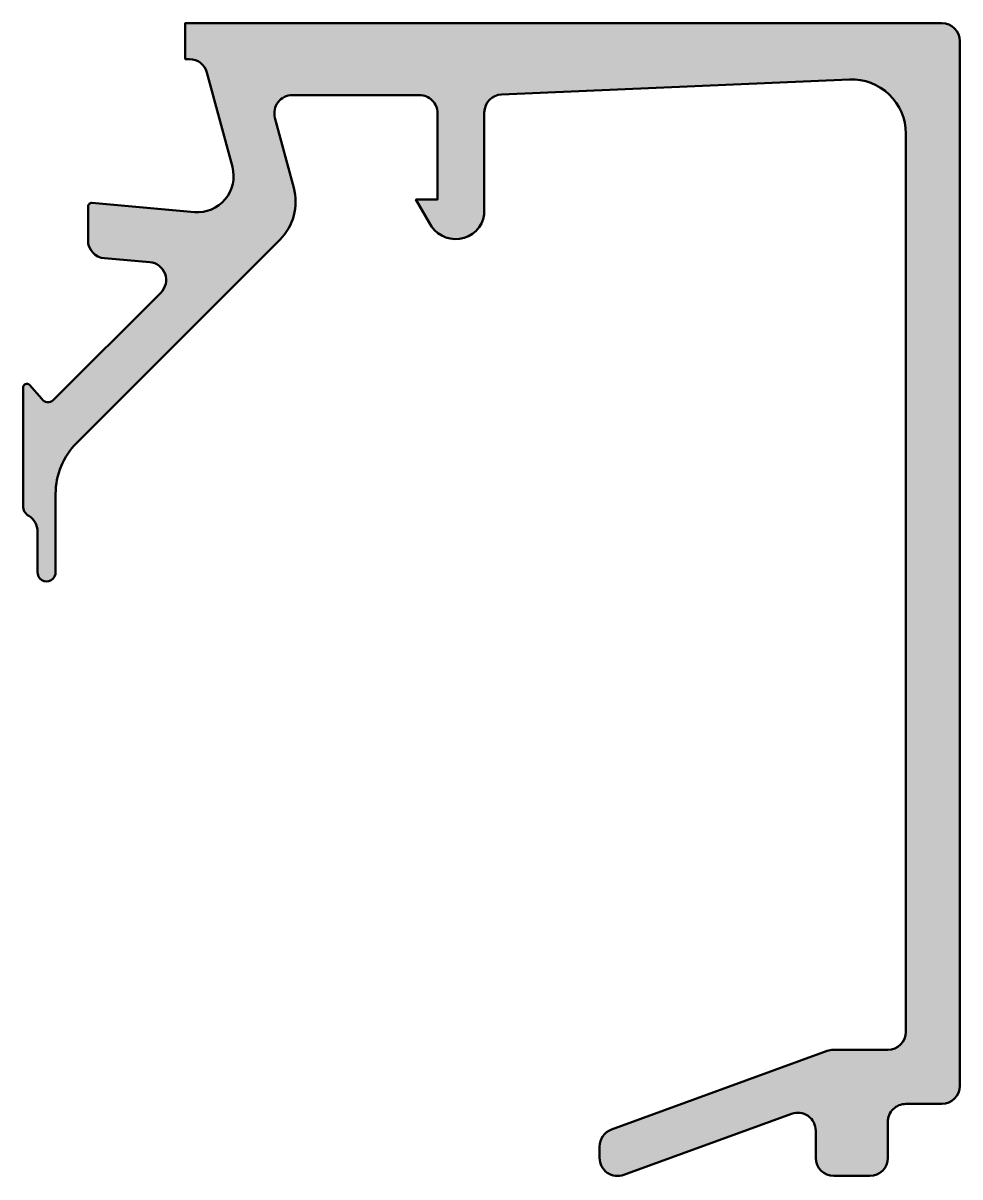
# Model space of a CAD drawing. Extents: x -4 to 22, y -32 to 0.
import ezdxf

# ---------------------------------------------------------------- set-up
doc = ezdxf.new("R2010")
doc.units = 0
doc.layers.add('0S-Alu contour', color=7, linetype='Continuous', lineweight=50)
doc.layers.add('0S-Alu hatch', color=252, linetype='Continuous', lineweight=25)

# ---------------------------------------------------------------- blocks, each defined once
blk = doc.blocks.new('184070__BEE41593_37F6_41AA_8D67_028D028F0D8C_')
at = {"layer": '0S-Alu hatch'}
h = blk.add_hatch(color=256, dxfattribs=at)
edge = h.paths.add_edge_path()
edge.add_ellipse((21.49995149423839, -0.5000008220420464), major_axis=(-0.500000822049496, 0), ratio=1, start_angle=180.0002205580084, end_angle=269.9996872349519, ccw=False)
edge.add_line((21.99995231628419, -0.4999988973071634), (21.99995231628418, -29.4999237060547))
edge.add_ellipse((21.49994415265814, -29.49991554246342), major_axis=(-0.5000081636926815, 0), ratio=1, start_angle=90.0011540298459, end_angle=179.9990645367703, ccw=False)
edge.add_line((21.4999542236328, -29.99992370605468), (20.49995613098145, -29.99992370605469))
edge.add_arc((20.49995416795776, -30.499921743031), 0.4999980369801686, 89.99977505317239, 180.0002249462687)
edge.add_line((19.99995613098144, -30.49992370604981), (19.99995613098144, -31.49991989135742))
edge.add_ellipse((19.49995195675399, -31.49991571714953), major_axis=(-0.50000417424488, 0), ratio=1, start_angle=90.00069689146738, end_angle=179.9995216756483, ccw=False)
edge.add_line((19.49995803833008, -31.99991989135742), (18.49995994567871, -31.99991989135742))
edge.add_ellipse((18.4999677050291, -31.49991213200703), major_axis=(-0.500007759410599, 0), ratio=1, start_angle=0.0008891424366765932, end_angle=89.99911085774028, ccw=False)
edge.add_line((17.9999599456787, -31.49991989135896), (17.9999599456787, -30.74392318725585))
edge.add_arc((17.49954441198899, -30.74429743216079), 0.5004156736326458, 0.0428496881374665, 109.9384015735577)
edge.add_line((17.32889781990898, -30.27387678313623), (12.67107700085206, -31.97023621914381))
edge.add_ellipse((12.49997329711914, -31.50042399860366), major_axis=(-0.5, 0), ratio=1, start_angle=0, end_angle=110.0114184509562, ccw=False)
edge.add_line((11.99997329711914, -31.50042399860366), (11.99997329711914, -31.18138489187737))
edge.add_ellipse((12.49997329711911, -31.18138489187735), major_axis=(-0.4999999999999681, 0), ratio=1, start_angle=290.01025377474565, end_angle=360, ccw=False)
edge.add_line((12.32887914349873, -30.71156919333493), (18.31904828118718, -28.5301118222095))
edge.add_ellipse((18.49014243480755, -28.99992752075208), major_axis=(-0.5000000000001167, 0), ratio=1, start_angle=269.9999999999951, end_angle=290.01025377473866, ccw=False)
edge.add_line((18.49014243480759, -28.49992752075196), (19.99995613098145, -28.49992752075195))
edge.add_arc((19.99994868649238, -27.9999200762629), 0.5000074445444733, 270.0008530629075, 359.9991469374164)
edge.add_line((20.49995613098143, -27.99992752074914), (20.49995613098144, -3.064993143081665))
edge.add_arc((19.00022007130524, -3.065355302100286), 1.49973610340361, 0.0138358898068361, 92.45578114304627)
edge.add_line((18.93595886230469, -1.566996574401865), (9.278591377447565, -1.980512287225046))
edge.add_arc((9.299981117248535, -2.480054556739095), 0.5000000000000001, 92.45183186208922, 180)
edge.add_line((8.799981117248535, -2.480054556739095), (8.799981117248535, -5.312190532684327))
edge.add_ellipse((8.000902728260073, -5.188209944096239), major_axis=(-0.8086392632657933, 0), ratio=1, start_angle=25.096904278839077, end_angle=171.1806240551962, ccw=False)
edge.add_line((7.268605709075928, -5.531194686889649), (6.899984359741209, -4.899989604949951))
edge.add_line((6.899984359741209, -4.899989604949951), (7.499984741210937, -4.899989128112793))
edge.add_line((7.499984741210937, -4.899989128112793), (7.499982833862304, -2.49999451637268))
edge.add_arc((6.999986713504349, -2.499991709621081), 0.499996120365833, 359.9996783674781, 450.000116726056)
edge.add_line((6.999985694885253, -1.999995589256286), (3.472488403320312, -2))
edge.add_arc((3.472513363562776, -2.500016988129639), 0.5000169887526321, 90.00286013591848, 194.9993049646184)
edge.add_line((2.989532470703137, -2.629425048828172), (3.509155273437499, -4.568679809570313))
edge.add_ellipse((2.060265092422586, -4.95690324355499), major_axis=(-1.500000063778759, 0), ratio=1, start_angle=134.999207829632, end_angle=194.999796338254, ccw=False)
edge.add_line((3.120910644531248, -6.017578125), (-2.514219665888715, -11.65270843541993))
edge.add_arc((-1.100006103515622, -13.06692199779303), 2.000000000000003, 134.9999999999998, 180)
edge.add_line((-3.100006103515625, -13.06692199779303), (-3.100006103515625, -15.23031616210938))
edge.add_ellipse((-3.349998474121093, -15.24584898042173), major_axis=(-0.2504744573916999, 0), ratio=1, start_angle=-3.5553978342973096, end_angle=183.5553978342964, ccw=False)
edge.add_line((-3.599990844726561, -15.23031616210937), (-3.599990590561773, -14.11096629329235))
edge.add_arc((-4.09999059056211, -14.11096617975996), 0.50000000000035, 359.9999869957072, 419.2461515198533)
edge.add_ellipse((-3.681343034116019, -13.40739045698755), major_axis=(-0.3187090900878244, 0), ratio=1, start_angle=-1.0362535740927115, end_angle=59.24615151987069, ccw=False)
edge.add_line((-4, -13.40162658691407), (-4, -10.11160193073827))
edge.add_ellipse((-3.900000000000001, -10.11160193073827), major_axis=(-0.0999999999999997, 0), ratio=1, start_angle=222.1440459660104, end_angle=360, ccw=False)
edge.add_line((-3.825853976675574, -10.04450224947842), (-3.481292486190783, -10.42524719238281))
edge.add_arc((-3.308067038868774, -10.32519857532535), 0.2000419490382472, 210.0091425817293, 314.9897873195413)
edge.add_line((-3.166641235351563, -10.4666748046875), (-0.1784737706184396, -7.484163284301757))
edge.add_arc((-0.5320211618931983, -7.130615319408281), 0.4999919212922406, 314.9999535198028, 445.0013822349448)
edge.add_line((-0.4884560108184823, -6.632524967193602), (-1.743575930595396, -6.529022216796875))
edge.add_ellipse((-1.700000365970285, -6.03092809672182), major_axis=(-0.4999965822740604, 0), ratio=1, start_angle=0.00016830172029358437, end_angle=85.00023108090062, ccw=False)
edge.add_line((-2.199996948242188, -6.030929565421359), (-2.199996948242187, -5.092412632631953))
edge.add_ellipse((-2.099996948242186, -5.092412632631952), major_axis=(-0.1000000000000001, 0), ratio=1, start_angle=264.94662429487545, end_angle=360, ccw=False)
edge.add_line((-2.091188574078224, -4.992801325319039), (0.753225743770599, -5.244325637817383))
edge.add_arc((0.8403832473466621, -4.248128392051542), 1.000002691446907, 264.9999122183182, 375.000172951055)
edge.add_line((1.806310892105102, -3.9893057346344), (1.09930419921875, -1.37060546875))
edge.add_arc((0.616282521869711, -1.50007134431164), 0.5000713486333938, 15.00449404449302, 89.99246728355574)
edge.add_line((0.6163482666015625, -1), (0.5000152587890625, -1))
edge.add_line((0.5000152587890625, -1), (0.5000152587890625, 0))
edge.add_line((0.5000152587890625, 0), (21.49995422363282, 0))
at = {"layer": '0S-Alu contour', "color": 7}
for points in [[(0.6163482666015625, -1), (0.5000152587890625, -1), (0.5000152587890625, 0), (21.49995422363282, 0)], [(21.99995231628419, -0.4999988973071634), (21.99995231628418, -29.4999237060547)], [(1.806310892105102, -3.9893057346344), (1.09930419921875, -1.37060546875)], [(18.93595886230469, -1.566996574401865), (9.278591377447565, -1.980512287225046)], [(6.999985694885253, -1.999995589256286), (3.472488403320312, -2)], [(7.268605709075928, -5.531194686889649), (6.899984359741209, -4.899989604949951), (7.499984741210937, -4.899989128112793), (7.499982833862304, -2.49999451637268)], [(8.799981117248535, -2.480054556739095), (8.799981117248535, -5.312190532684327)], [(2.989532470703137, -2.629425048828172), (3.509155273437499, -4.568679809570313)], [(20.49995613098143, -27.99992752074914), (20.49995613098144, -3.064993143081665)], [(-2.199996948242188, -6.030929565421359), (-2.199996948242187, -5.092412632631953)], [(-2.091188574078224, -4.992801325319039), (0.753225743770599, -5.244325637817383)], [(3.120910644531248, -6.017578125), (-2.514219665888715, -11.65270843541993)], [(-0.4884560108184823, -6.632524967193602), (-1.743575930595396, -6.529022216796875)], [(-3.166641235351563, -10.4666748046875), (-0.1784737706184396, -7.484163284301757)], [(-4, -13.40162658691407), (-4, -10.11160193073827)], [(-3.825853976675574, -10.04450224947842), (-3.481292486190783, -10.42524719238281)], [(-3.100006103515625, -13.06692199779303), (-3.100006103515625, -15.23031616210938)], [(-3.599990844726561, -15.23031616210937), (-3.599990590561773, -14.11096629329235)], [(18.49014243480759, -28.49992752075196), (19.99995613098145, -28.49992752075195)], [(12.32887914349873, -30.71156919333493), (18.31904828118718, -28.5301118222095)], [(21.4999542236328, -29.99992370605468), (20.49995613098145, -29.99992370605469)], [(17.32889781990898, -30.27387678313623), (12.67107700085206, -31.97023621914381)], [(17.9999599456787, -31.49991989135896), (17.9999599456787, -30.74392318725585)], [(19.99995613098144, -30.49992370604981), (19.99995613098144, -31.49991989135742)], [(11.99997329711914, -31.50042399860366), (11.99997329711914, -31.18138489187737)], [(19.49995803833008, -31.99991989135742), (18.49995994567871, -31.99991989135742)]]:
    blk.add_lwpolyline(points, dxfattribs=at)
at = {"layer": '0S-Alu contour', "color": 7, "extrusion": (0, 0, -1)}
for centre, radius, start, end in [((-21.49995149423839, -0.5000008220420464), 0.500000822049496, 90.00031276504806, 179.9997794419916), ((-2.060265092422586, -4.95690324355499), 1.500000063778759, 165.000203661746, 225.000792170368), ((2.099996948242186, -5.092412632631952), 0.1000000000000001, 0, 95.05337570512457), ((-8.000902728260073, -5.188209944096239), 0.8086392632657934, 188.8193759448039, 334.9030957211609), ((1.700000365970285, -6.03092809672182), 0.4999965822740604, 274.9997689190994, 359.9998316982797), ((3.900000000000001, -10.11160193073827), 0.0999999999999997, 0, 137.8559540339896), ((3.681343034116019, -13.40739045698755), 0.3187090900878244, 300.7538484801293, 1.036253574092662), ((3.349998474121093, -15.24584898042173), 0.2504744573916999, 176.4446021657036, 3.555397834297174), ((-18.49014243480755, -28.99992752075208), 0.5000000000001167, 69.98974622526137, 90.00000000000487), ((-21.49994415265814, -29.49991554246342), 0.5000081636926815, 180.0009354632298, 269.9988459701541), ((-12.49997329711911, -31.18138489187735), 0.4999999999999681, 0, 69.98974622525434), ((-12.49997329711914, -31.50042399860366), 0.5, 249.9885815490438, 0), ((-18.4999677050291, -31.49991213200703), 0.500007759410599, 270.0008891422597, 359.9991108575633), ((-19.49995195675399, -31.49991571714953), 0.50000417424488, 180.0004783243518, 269.9993031085326)]:
    blk.add_arc(centre, radius, start, end, dxfattribs=at)
at = {"layer": '0S-Alu contour', "color": 7}
for centre, radius, start, end in [((0.616282521869711, -1.50007134431164), 0.5000713486333938, 15.00449404449302, 89.99246728355574), ((19.00022007130524, -3.065355302100286), 1.49973610340361, 0.0138358898068361, 92.45578114304627), ((3.472513363562776, -2.500016988129639), 0.5000169887526321, 90.00286013591848, 194.9993049646184), ((6.999986713504349, -2.499991709621081), 0.499996120365833, 359.9996783674781, 90.00011672605594), ((9.299981117248535, -2.480054556739095), 0.5000000000000001, 92.45183186208922, 180), ((0.8403832473466621, -4.248128392051542), 1.000002691446907, 264.9999122183182, 15.00017295105502), ((-0.5320211618931983, -7.130615319408281), 0.4999919212922406, 314.9999535198028, 85.00138223494478), ((-3.308067038868774, -10.32519857532535), 0.2000419490382472, 210.0091425817293, 314.9897873195413), ((-1.100006103515622, -13.06692199779303), 2.000000000000003, 134.9999999999998, 180), ((-4.09999059056211, -14.11096617975996), 0.50000000000035, 359.9999869957072, 59.24615151985337), ((19.99994868649238, -27.9999200762629), 0.5000074445444733, 270.0008530629075, 359.9991469374164), ((20.49995416795776, -30.499921743031), 0.4999980369801686, 89.99977505317239, 180.0002249462687), ((17.49954441198899, -30.74429743216079), 0.5004156736326458, 0.0428496881374665, 109.9384015735577)]:
    blk.add_arc(centre, radius, start, end, dxfattribs=at)
blk = doc.blocks.new('184070__64738942_B794_4329_B1A1_EEF727EDDBCA_')
at = {"layer": '0S-Alu contour', "color": 7}
blk.add_blockref('184070__BEE41593_37F6_41AA_8D67_028D028F0D8C_', (0, 0), dxfattribs=at)

msp = doc.modelspace()

# ---------------------------------------------------------------- block references
at = {"layer": '0S-Alu contour', "color": 7}
msp.add_blockref('184070__64738942_B794_4329_B1A1_EEF727EDDBCA_', (0, 0), dxfattribs=at)

doc.saveas('drawing.dxf')
